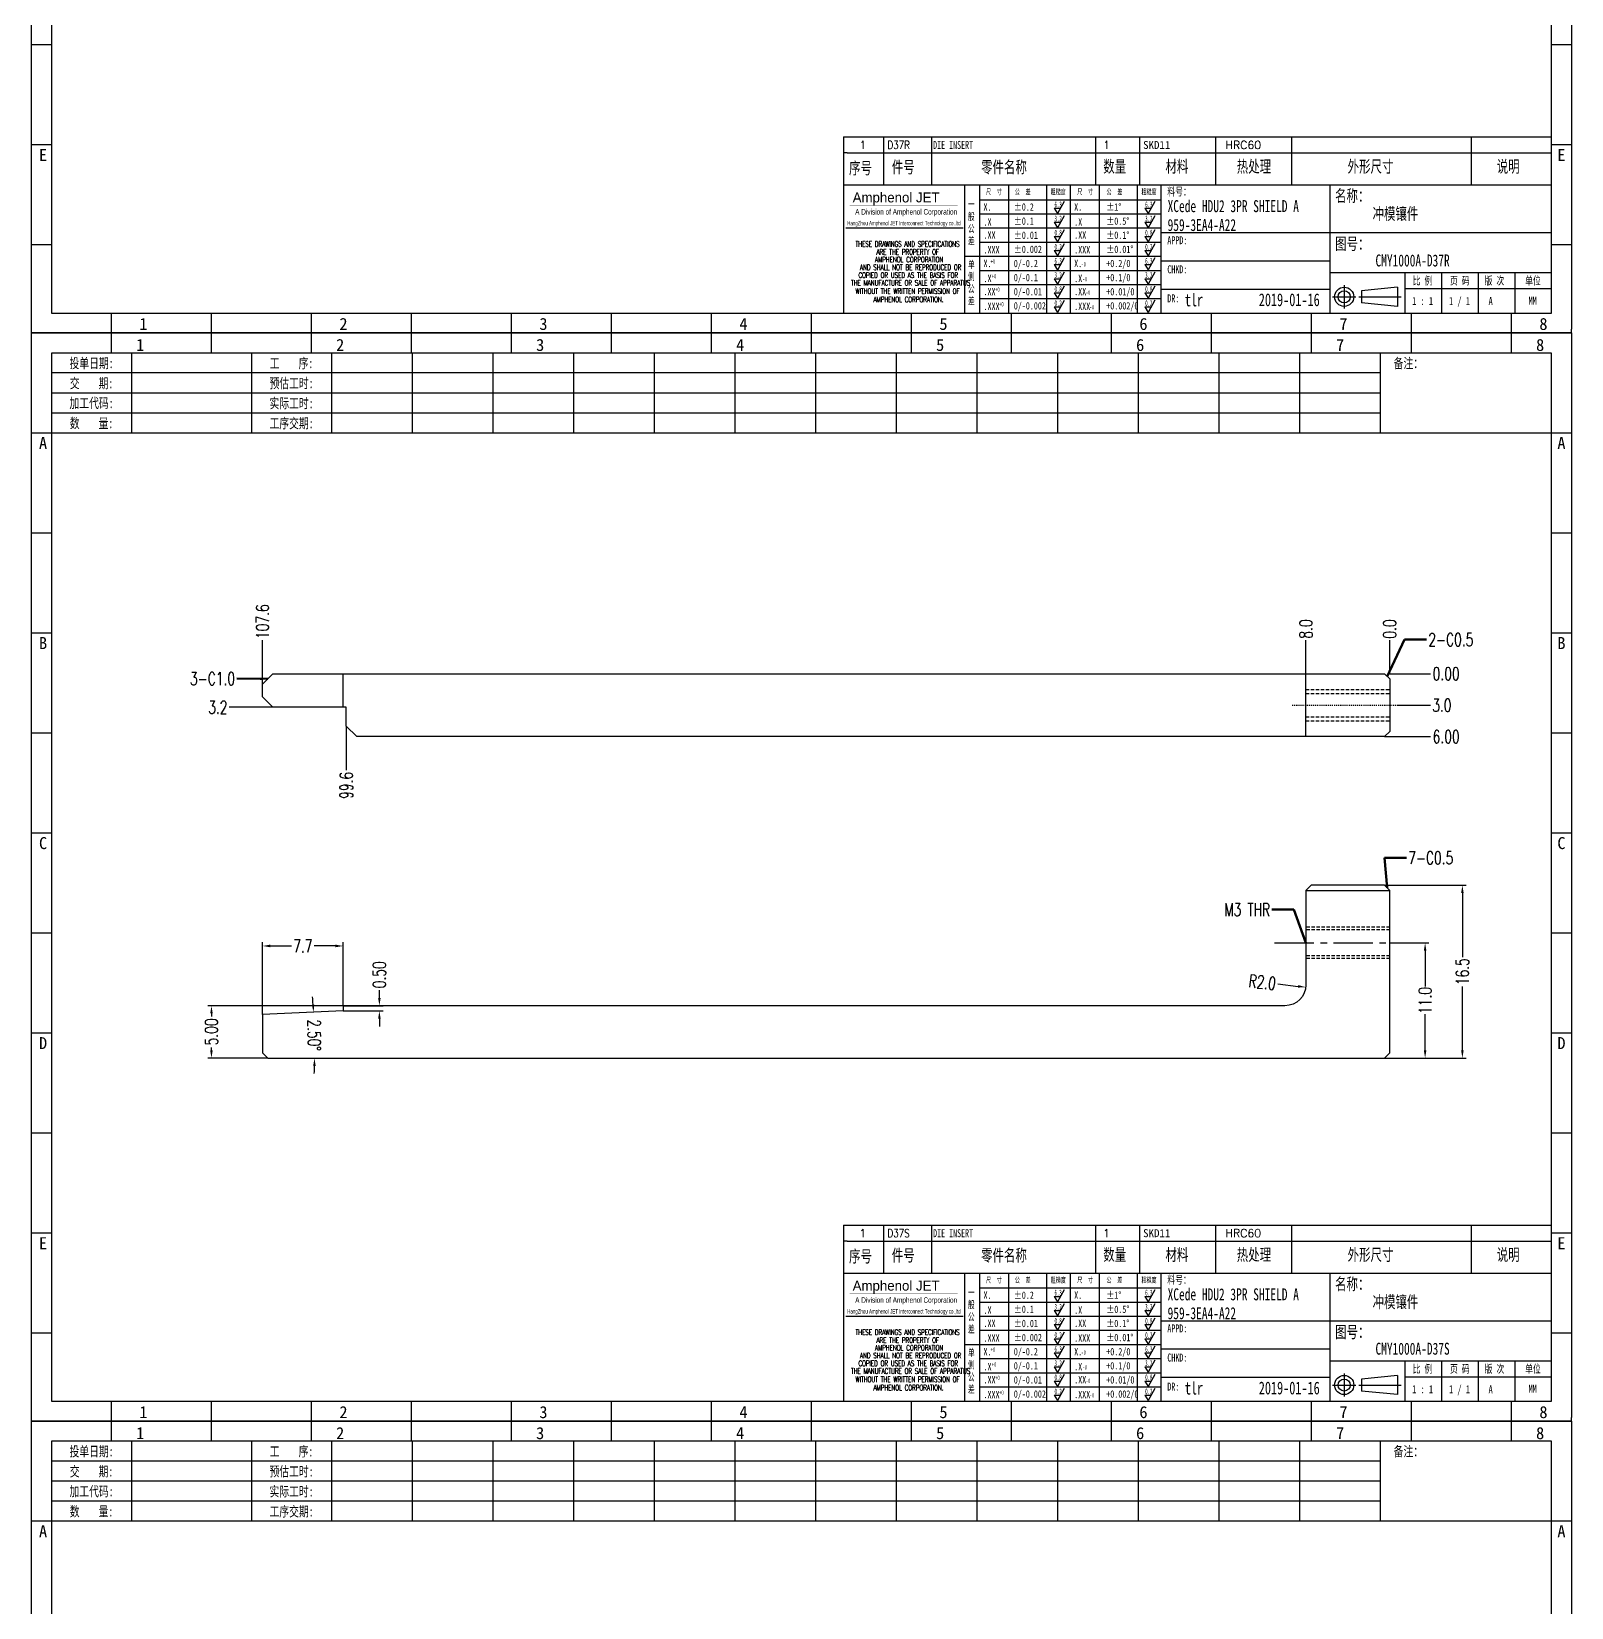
# Model space of a CAD drawing. Header units: millimetres. Extents: x -2852 to 5627, y -2271 to 1849.
# Drawn here: x -459.4 to -312.4, y -1123.9 to -973.5 of the extents above; entities that cross this region are included whole.
import ezdxf
from ezdxf.enums import TextEntityAlignment as Align

# ---------------------------------------------------------------- set-up
doc = ezdxf.new("R2010")
doc.units = ezdxf.units.MM
doc.header["$PDSIZE"] = 3
doc.linetypes.add('CENTER2', pattern=[1.125, 0.75, -0.125, 0.125, -0.125])
doc.linetypes.add('DASHED2', pattern=[9.525, 6.35, -3.175])
for name, color, linetype in [('1', 7, 'Continuous'), ('11', 4, 'DASHED2'), ('41', 1, 'Continuous'), ('51', 1, 'CENTER2')]:
    doc.layers.add(name, color=color, linetype=linetype)
doc.styles.add('CH', font='仿宋_GB2312_0.ttf')
doc.styles.add('jet02', font='simplex.shx', dxfattribs={"width": 0.7})
doc.styles.add('SIMPLEX', font='SIMPLEX')
doc.styles.get("Standard").update_dxf_attribs({"font": '仿宋_GB2312_0.ttf', "width": 0.7})
doc.styles.add('TEXTSTYLE_1', font='TRIUMB.TTF')
doc.styles.add('TEXTSTYLE_2', font='TRIUM.TTF')
doc.styles.add('tk', font='', dxfattribs={"width": 0.7})
doc.styles.add('tk 2', font='仿宋_GB2312_0.ttf', dxfattribs={"width": 0.65})
doc.styles.add('tk 4', font='simplex.shx', dxfattribs={"width": 0.65, "bigfont": 'bigfont.shx'})
doc.styles.get('tk').set_extended_font_data('NSimSun')
doc.dimstyles.new('jet02', dxfattribs={"dimtxt": 3.5, "dimasz": 2.1, "dimexe": 1, "dimexo": 0, "dimgap": 0.5, "dimtad": 0, "dimtoh": 1, "dimdec": 3, "dimzin": 9, "dimdsep": 46, "dimtxsty": 'jet02', "dimcen": 0, "dimclrt": 256, "dimazin": 2, "dimtfac": 1, "dimtdec": 3, "dimtofl": 0, "dimtmove": 0, "dimatfit": 1, "dimfxl": 0, "dimarcsym": 0})

# ---------------------------------------------------------------- blocks, each defined once
blk = doc.blocks.new('A3-N')
at = {"layer": '1', "color": 1}
for p, q in [((0, 0), (0, 296.73)), ((0, 296.73), (420, 296.73)), ((21.82, 291.27), (21.82, 296.73)), ((49.09, 291.27), (49.09, 296.73)), ((76.36, 291.27), (76.36, 296.73)), ((103.64, 291.27), (103.64, 296.73)), ((103.64, 291.27), (103.64, 296.73)), ((103.64, 291.27), (103.64, 296.73)), ((130.91, 291.27), (130.91, 296.73)), ((158.18, 291.27), (158.18, 296.73)), ((185.45, 291.27), (185.45, 296.73)), ((212.73, 291.27), (212.73, 296.73)), ((240, 291.27), (240, 296.73)), ((267.27, 291.27), (267.27, 296.73)), ((294.55, 291.27), (294.55, 296.73)), ((321.82, 291.27), (321.82, 296.73)), ((349.09, 291.27), (349.09, 296.73)), ((376.36, 291.27), (376.36, 296.73)), ((403.64, 291.27), (403.64, 296.73)), ((420, 296.73), (420, 1)), ((5.45, 269.45), (0, 269.45)), ((420, 269.45), (414.55, 269.45)), ((5.45, 242.18), (0, 242.18)), ((420, 242.18), (414.55, 242.18)), ((5.45, 214.91), (0, 214.91)), ((420, 214.91), (414.55, 214.91)), ((5.45, 187.64), (0, 187.64)), ((420, 187.64), (414.55, 187.64)), ((5.45, 160.36), (0, 160.36)), ((420, 160.36), (414.55, 160.36)), ((5.45, 133.09), (0, 133.09)), ((420, 133.09), (414.55, 133.09)), ((5.45, 105.82), (0, 105.82)), ((420, 105.82), (414.55, 105.82)), ((5.45, 78.55), (0, 78.55)), ((420, 78.55), (414.55, 78.55)), ((5.45, 51.27), (0, 51.27)), ((222.45, 49.09), (221.45, 49.09)), ((221.45, 49.09), (221.45, 40.36)), ((222.45, 49.09), (414.55, 49.09)), ((232.36, 49.09), (232.36, 40.36)), ((245.45, 49.09), (245.45, 40.36)), ((290.18, 49.09), (290.18, 40.36)), ((302.18, 49.09), (302.18, 40.36)), ((322.91, 49.09), (322.91, 40.36)), ((343.64, 49.09), (343.64, 40.36)), ((392.73, 40.36), (392.73, 49.09)), ((420, 51.27), (414.55, 51.27)), ((258.55, 40.36), (258.55, 5.44)), ((266.45, 40.36), (266.45, 5.44)), ((276.78, 40.36), (276.78, 5.45)), ((291.18, 40.36), (291.18, 5.45)), ((301.51, 40.37), (301.51, 5.46)), ((308.01, 40.36), (308.01, 5.45)), ((354.09, 40.36), (354.09, 5.45)), ((308.01, 32.39), (258.55, 32.39)), ((308.01, 28.54), (258.55, 28.54)), ((414.55, 27.27), (308.01, 27.27)), ((5.45, 24), (0, 24)), ((308.01, 24.69), (258.55, 24.69)), ((420, 24), (414.55, 24)), ((354.09, 19.63), (308.01, 19.63)), ((308.01, 16.99), (258.55, 16.99)), ((308.01, 13.14), (258.55, 13.14)), ((414.55, 16.36), (354.09, 16.36)), ((374.55, 16.36), (374.55, 5.45)), ((384.55, 16.36), (384.55, 5.45)), ((394.55, 16.36), (394.55, 5.45)), ((404.55, 16.36), (404.55, 5.45)), ((308.01, 9.29), (258.55, 9.29)), ((308.01, 11.99), (354.09, 11.99)), ((372.51, 12.49), (362.69, 11.5)), ((362.69, 11.5), (362.69, 8.23)), ((372.51, 12.49), (372.51, 7.25)), ((414.55, 12), (374.55, 12)), ((21.82, 0), (21.82, 5.45)), ((49.09, 0), (49.09, 5.45)), ((76.36, 0), (76.36, 5.45)), ((103.64, 0), (103.64, 5.45)), ((130.91, 0), (130.91, 5.45)), ((158.18, 0), (158.18, 5.45)), ((185.45, 0), (185.45, 5.45)), ((212.73, 0), (212.73, 5.45)), ((240, 0), (240, 5.45)), ((267.27, 0), (267.27, 5.45)), ((294.55, 0), (294.55, 5.45)), ((321.82, 0), (321.82, 5.45)), ((349.09, 0), (349.09, 5.45)), ((372.51, 7.25), (362.69, 8.23)), ((376.36, 0), (376.36, 5.45)), ((403.64, 0), (403.64, 5.45)), ((1, 0), (0, 0)), ((420, 0), (1, 0)), ((420, 0), (420, 1))]:
    blk.add_line(p, q, dxfattribs=at)
at = {"layer": '1'}
for p, q in [((414.55, 278.18), (414.55, 284.73)), ((221.45, 40.36), (221.45, 5.45)), ((221.45, 40.36), (414.55, 40.36)), ((221.45, 40.36), (414.55, 40.36)), ((254.41, 40.36), (254.41, 5.45)), ((283.28, 40.36), (283.28, 5.45)), ((308.01, 36.24), (258.55, 36.24)), ((222.08, 28.67), (254.12, 28.67)), ((308.01, 20.84), (254.41, 20.84))]:
    blk.add_line(p, q, dxfattribs=at)
at = {"layer": '1', "color": 1, "ltscale": 0.05}
for p, q in [((281.68, 35.84), (279.79, 32.56)), ((306.41, 35.84), (304.52, 32.56)), ((278.93, 34.04), (279.79, 32.56)), ((278.93, 34.04), (280.65, 34.04)), ((278.93, 30.19), (279.79, 28.71)), ((278.93, 30.19), (280.65, 30.19)), ((281.68, 31.99), (279.79, 28.71)), ((303.66, 34.05), (304.52, 32.56)), ((303.66, 34.05), (305.38, 34.05)), ((303.66, 30.2), (305.38, 30.2)), ((303.66, 30.2), (304.52, 28.71)), ((306.41, 31.99), (304.52, 28.71)), ((278.93, 26.34), (279.79, 24.86)), ((278.93, 26.34), (280.65, 26.34)), ((281.68, 28.14), (279.79, 24.86)), ((303.66, 26.35), (304.52, 24.86)), ((303.66, 26.35), (305.38, 26.35)), ((306.41, 28.14), (304.52, 24.86)), ((278.93, 22.49), (280.65, 22.49)), ((278.93, 22.49), (279.79, 21.01)), ((281.68, 24.29), (279.79, 21.01)), ((303.66, 22.5), (305.38, 22.5)), ((303.66, 22.5), (304.52, 21.01)), ((306.41, 24.29), (304.52, 21.01)), ((278.93, 18.66), (279.79, 17.17)), ((278.93, 18.66), (280.65, 18.66)), ((281.68, 20.45), (279.79, 17.17)), ((303.66, 18.66), (304.52, 17.18)), ((303.66, 18.66), (305.38, 18.66)), ((306.41, 20.46), (304.52, 17.18)), ((278.93, 14.81), (280.65, 14.81)), ((278.93, 14.81), (279.79, 13.32)), ((281.68, 16.6), (279.79, 13.32)), ((303.66, 14.81), (305.38, 14.81)), ((303.66, 14.81), (304.52, 13.33)), ((306.41, 16.61), (304.52, 13.33)), ((278.93, 10.96), (279.79, 9.47)), ((278.93, 10.96), (280.65, 10.96)), ((281.68, 12.75), (279.79, 9.47)), ((281.68, 8.9), (279.79, 5.62)), ((303.66, 10.96), (304.52, 9.48)), ((303.66, 10.96), (305.38, 10.96)), ((306.41, 12.76), (304.52, 9.48)), ((306.41, 8.91), (304.52, 5.63)), ((278.93, 7.11), (279.79, 5.62)), ((278.93, 7.11), (280.65, 7.11)), ((303.66, 7.11), (305.38, 7.11)), ((303.66, 7.11), (304.52, 5.63))]:
    blk.add_line(p, q, dxfattribs=at)
at = {"layer": '1', "color": 1, "ltscale": 0.1}
for p, q in [((358.01, 13.02), (358.01, 6.71)), ((354.86, 9.87), (361.17, 9.87)), ((362.03, 9.87), (373.54, 9.87))]:
    blk.add_line(p, q, dxfattribs=at)
at = {"layer": '1'}
blk.add_lwpolyline([(221.45, 5.45), (414.55, 5.45), (414.55, 291.27), (5.45, 291.27), (5.45, 5.45), (414.55, 5.45)], dxfattribs=at)
at = {"layer": '1', "color": 7, "linetype": 'Continuous', "const_width": 0.123}
blk.add_lwpolyline([(223.11, 34.74), (252.6, 34.76)], dxfattribs=at)
at = {"layer": '1', "color": 1}
for radius in [2.62, 1.64]:
    blk.add_circle((358.01, 9.87), radius, dxfattribs=at)
at = {"layer": '41'}
for p, q in [((27.27, 291.27), (27.27, 269.45)), ((60, 291.27), (60, 269.45)), ((81.82, 291.27), (81.82, 269.45)), ((103.82, 291.27), (103.82, 269.45)), ((125.82, 291.27), (125.82, 269.45)), ((147.82, 291.27), (147.82, 269.45)), ((169.82, 291.27), (169.82, 269.45)), ((191.82, 291.27), (191.82, 269.45)), ((213.82, 291.27), (213.82, 269.45)), ((235.82, 291.27), (235.82, 269.45)), ((257.82, 291.27), (257.82, 269.45)), ((279.82, 291.27), (279.82, 269.45)), ((301.82, 291.27), (301.82, 269.45)), ((323.82, 291.27), (323.82, 269.45)), ((345.82, 291.27), (345.82, 269.45)), ((367.82, 291.27), (367.82, 269.45)), ((367.82, 285.82), (5.45, 285.82)), ((367.82, 280.36), (5.45, 280.36)), ((367.82, 274.91), (5.45, 274.91)), ((414.55, 269.45), (5.45, 269.45))]:
    blk.add_line(p, q, dxfattribs=at)
at = {"layer": '1', "color": 1}
for s, p in [('1', (29.64, 295.11)), ('2', (84.18, 295.11)), ('3', (138.73, 295.11)), ('4', (193.27, 295.11)), ('5', (247.82, 295.11)), ('6', (302.36, 295.11)), ('7', (356.91, 295.11)), ('8', (411.45, 295.11)), ('1', (30.53, 4.11)), ('2', (85.08, 4.11)), ('3', (139.62, 4.11)), ('4', (194.17, 4.11)), ('5', (248.72, 4.11)), ('6', (303.26, 4.11)), ('7', (357.81, 4.11)), ('8', (412.35, 4.11))]:
    blk.add_text(s, height=3.27, dxfattribs=at).set_placement(p, align=Align.TOP_CENTER)
at = {"layer": '1', "style": 'tk', "width": 0.7}
for s, p in [('投单日期:', (16.36, 288.55)), ('工    序:', (70.91, 288.55)), ('备注：', (375.51, 288.55)), ('交    期:', (16.36, 283.09)), ('预估工时:', (70.91, 283.09)), ('加工代码:', (16.36, 277.64)), ('实际工时:', (70.91, 277.64)), ('数    量:', (16.36, 272.18)), ('工序交期:', (70.91, 272.18))]:
    blk.add_text(s, height=2.727, dxfattribs=at).set_placement(p, align=Align.MIDDLE)
at = {"layer": '1', "color": 1}
for s, p in [('A', (2.04, 268.36)), ('B', (2.04, 213.82)), ('C', (2.04, 159.27)), ('D', (2.04, 104.73)), ('E', (2.04, 50.18))]:
    blk.add_text(s, height=3.27, dxfattribs=at).set_placement(p, align=Align.TOP_LEFT)
for s, p in [('A', (418.37, 268.36)), ('B', (418.37, 213.82)), ('C', (418.37, 159.27)), ('D', (418.37, 104.73)), ('E', (418.37, 50.18))]:
    blk.add_text(s, height=3.27, dxfattribs=at).set_placement(p, align=Align.TOP_RIGHT)
at = {"layer": '1', "color": 1, "style": 'tk 2', "width": 0.7}
for s, height, p in [('件号', 3.273, (234.62, 43.61)), ('零件名称', 3.273, (258.97, 43.61)), ('数量', 3.273, (292.3, 43.78)), ('材料', 3.273, (309.27, 43.78)), ('热处理', 3.273, (328.71, 43.78)), ('外形尺寸', 3.273, (358.94, 43.78)), ('说明', 3.273, (399.61, 43.78)), ('序号', 3.273, (222.96, 43.34)), ('料号：', 2.182, (309.77, 37.46)), ('名称：', 3.273, (355.52, 35.79)), ('图号：', 3.273, (355.52, 22.7)), ('比 例', 2.182, (376.69, 13.18)), ('页 码', 2.182, (386.85, 13.18)), ('版 次', 2.182, (396.31, 13.18)), ('单位', 2.182, (407.35, 13.18))]:
    blk.add_text(s, height=height, dxfattribs=at).set_placement(p)
at = {"layer": '1', "color": 7, "linetype": 'Continuous', "style": 'TEXTSTYLE_1'}
blk.add_text('Amphenol JET', height=2.7, dxfattribs=at).set_placement((223.96, 35.61))
at = {"layer": '1', "color": 1, "style": 'tk 2', "width": 0.7}
for s, p in [('X.', (259.64, 34.37)), ('%%P0.2', (267.9, 34.37)), ('X.', (284.37, 34.37)), ('%%P1%%D', (293.12, 34.37)), ('.X', (259.64, 30.28)), ('%%P0.1', (267.9, 30.52)), ('.X', (284.37, 30.28)), ('%%P0.5%%D', (293.12, 30.52)), ('.XX', (259.64, 26.71)), ('%%P0.01', (267.9, 26.67)), ('.XX', (284.37, 26.71)), ('%%P0.1%%D', (293.12, 26.67)), ('.XXX', (259.64, 22.68)), ('%%P0.002', (267.9, 22.82)), ('.XXX', (284.37, 22.68)), ('%%P0.01%%D', (293.12, 22.82)), ('X.', (259.64, 18.97)), ('0/-0.2', (267.9, 18.97)), ('X.', (284.37, 18.97)), ('+0.2/0', (293.12, 18.97)), ('.X', (259.64, 14.88)), ('0/-0.1', (267.9, 15.12)), ('.X', (284.37, 14.88)), ('+0.1/0', (293.12, 15.12)), ('.XX', (259.64, 11.31)), ('0/-0.01', (267.9, 11.27)), ('.XX', (284.37, 11.31)), ('+0.01/0', (293.12, 11.27)), ('.XXX', (259.64, 7.28)), ('0/-0.002', (267.9, 7.42)), ('.XXX', (284.37, 7.28)), ('+0.002/0', (293.12, 7.42))]:
    blk.add_text(s, height=2, dxfattribs=at).set_placement(p, align=Align.MIDDLE_LEFT)
at = {"layer": '1', "color": 1, "ltscale": 0.05, "style": 'tk 2', "width": 0.5}
for s, p in [('6.3', (279.01, 34.26)), ('6.3', (303.74, 34.27)), ('3.2', (279.01, 30.41)), ('3.2', (303.74, 30.42)), ('0.8', (279.01, 26.56)), ('0.8', (303.74, 26.57)), ('0.2', (279.01, 22.71)), ('0.2', (303.74, 22.72)), ('6.3', (279.01, 18.87)), ('6.3', (303.74, 18.88)), ('3.2', (279.01, 15.02)), ('3.2', (303.74, 15.03)), ('0.8', (279.01, 11.17)), ('0.2', (279.01, 7.32)), ('0.8', (303.74, 11.18)), ('0.2', (303.74, 7.33))]:
    blk.add_text(s, height=1.6, dxfattribs=at).set_placement(p)
at = {"layer": '1', "color": 7, "linetype": 'Continuous'}
for s, height, style, width, p in [('HangZhou Amphenol JET Interconnect Technology co.,ltd ', 1.2, 'TEXTSTYLE_2', 0.6, (222.47, 29.36)), ('A Division of Amphenol Corporation', 1.5, 'TEXTSTYLE_2', 0.7, (224.64, 32.29)), ('THESE DRAWINGS AND SPECIFICATIONS', 1.5, 'tk 4', 0.6, (224.73, 23.52)), ('ARE THE PROPERTY OF', 1.5, 'tk 4', 0.6, (230.45, 21.35)), ('AND SHALL NOT BE REPRODUCED OR', 1.5, 'tk 4', 0.6, (225.95, 17.17)), ('AMPHENOL CORPORATION', 1.5, 'tk 4', 0.6, (230.04, 19.27)), ('THE MANUFACTURE OR SALE OF APPARATUS', 1.5, 'tk 4', 0.6, (223.5, 12.92)), ('COPIED OR USED AS THE BASIS FOR', 1.5, 'tk 4', 0.6, (225.54, 15.02)), ('WITHOUT THE WRITTEN PERMISSION OF', 1.5, 'tk 4', 0.6, (224.73, 10.67)), ('AMPHENOL CORPORATION.', 1.5, 'tk 4', 0.6, (229.63, 8.4))]:
    blk.add_text(s, height=height, dxfattribs=dict(at, style=style, width=width)).set_placement(p)
at = {"layer": '1', "style": 'tk 2', "width": 0.7}
for s, p in [('APPD:', (309.77, 24.21)), ('CHKD:', (309.77, 16.27)), ('DR:', (309.77, 8.35))]:
    blk.add_text(s, height=2.182, dxfattribs=at).set_placement(p)
at = {"layer": '1', "color": 7, "style": 'tk 2', "width": 0.7}
blk.add_text('MM', height=2.182, dxfattribs=at).set_placement((408.31, 7.75))
at = {"layer": '1', "color": 1, "ltscale": 0.05, "char_height": 1.5, "width": 6.3627, "attachment_point": 1, "style": 'tk 2'}
for s, insert in [('尺  寸', (260.31, 39.25)), ('公  差', (268.17, 39.25)), ('粗糙度', (277.98, 39.25)), ('尺  寸', (285.2, 39.25)), ('公  差', (293.18, 39.25)), ('粗糙度', (302.71, 39.26))]:
    blk.add_mtext(s, dxfattribs=dict(at, insert=insert))
at = {"layer": '1', "ltscale": 0.05, "char_height": 2, "width": 2.5195, "attachment_point": 1, "style": 'tk 2'}
for s, insert in [('一般公差', (255.39, 36.11)), ('单侧公差', (255.39, 19.71))]:
    blk.add_mtext(s, dxfattribs=dict(at, insert=insert))
at = {"layer": '1', "color": 1, "ltscale": 0.05, "char_height": 1.2, "width": 5.1396, "attachment_point": 1, "line_spacing_factor": 0.8, "style": 'tk 2'}
for s, insert in [('+0', (261.58, 20.13)), ('-0', (286.31, 19.33)), ('+0', (261.88, 16.09)), ('-0', (286.61, 15.29)), ('+0', (262.79, 12.45)), ('-0', (287.51, 11.65)), ('+0', (263.87, 8.44)), ('-0', (288.59, 7.64))]:
    blk.add_mtext(s, dxfattribs=dict(at, insert=insert))
at = {"layer": '1', "style": 'tk 2', "width": 0.7}
for tag, p in [('PATR-NO1', (309.84, 32.96)), ('PATR-NO2', (309.84, 27.81)), ('TITLE', (365.74, 30.9)), ('DWG-NO:', (366.54, 18.14))]:
    blk.add_attdef(tag, p, '', height=3.27, dxfattribs=at)
at = {"layer": '1', "color": 1, "style": 'tk 2', "width": 0.7}
for tag, p in [('DRAW', (314.55, 7.27)), ('DATE', (334.72, 7.32))]:
    blk.add_attdef(tag, p, '', height=3.49, dxfattribs=at)
at = {"layer": '1', "style": 'tk 2', "width": 0.7}
for tag, p in [('SCALE', (376.55, 8.73)), ('SHEET', (386.6, 8.72)), ('REV', (397.38, 8.73))]:
    blk.add_attdef(tag, text='', height=2.18, dxfattribs=at).set_placement(p, align=Align.MIDDLE_LEFT)
blk = doc.blocks.new('FB3')
at = {"layer": '1', "color": 1}
for p, q in [((0, 4.36), (193.09, 4.36)), ((0, 4.36), (0, 0)), ((10.91, 4.36), (10.91, 0)), ((24, 4.36), (24, 0)), ((68.73, 4.36), (68.73, 0)), ((80.73, 4.36), (80.73, 0)), ((101.45, 4.36), (101.45, 0)), ((122.18, 4.36), (122.18, 0)), ((171.27, 0), (171.27, 4.36))]:
    blk.add_line(p, q, dxfattribs=at)
at = {"layer": '1'}
for tag, style, p in [('ITEM', 'SIMPLEX', (4.36, 2.18)), ('PARTNO', 'SIMPLEX', (12, 2.18)), ('QTY', 'SIMPLEX', (74.18, 2.18)), ('MATL', 'CH', (81.72, 2.18)), ('FINISH', 'SIMPLEX', (104.17, 2.18)), ('SPEC', 'SIMPLEX', (130.91, 2.18)), ('REMARK', 'SIMPLEX', (174.06, 2.18))]:
    blk.add_attdef(tag, text='', height=2.18, dxfattribs=dict(at, style=style)).set_placement(p, align=Align.MIDDLE_LEFT)
at = {"layer": '1', "style": 'tk', "width": 0.7}
blk.add_attdef('DIE', text='', height=2.18, dxfattribs=at).set_placement((24.43, 2.18), align=Align.MIDDLE_LEFT)
blk = doc.blocks.new('*D3361')
at = {"layer": '41', "ltscale": 0.05}
blk.add_line((585.44, -3487.21), (589.35, -3487.21), dxfattribs=at)
at = {"layer": 'Defpoints', "color": 0, "ltscale": 0.05}
for p in [(585.44, -3487.21), (585.44, -3487.21), (589.35, -3487.21)]:
    blk.add_point(p, dxfattribs=at)
at = {"layer": '41', "ltscale": 0.05, "insert": (590.83, -3487.21), "char_height": 1.225, "attachment_point": 5, "style": 'jet02'}
blk.add_mtext('0.00', dxfattribs=at)
blk = doc.blocks.new('*D3362')
at = {"layer": '41', "ltscale": 0.05}
blk.add_line((584.94, -3493.21), (589.35, -3493.21), dxfattribs=at)
at = {"layer": 'Defpoints', "color": 0, "ltscale": 0.05}
for p in [(585.44, -3487.21), (584.94, -3493.21), (589.35, -3493.21)]:
    blk.add_point(p, dxfattribs=at)
at = {"layer": '41', "ltscale": 0.05, "insert": (590.83, -3493.21), "char_height": 1.225, "attachment_point": 5, "style": 'jet02'}
blk.add_mtext('6.00', dxfattribs=at)
blk = doc.blocks.new('*D3363')
at = {"layer": '41', "ltscale": 0.05}
blk.add_line((586.16, -3490.21), (589.35, -3490.21), dxfattribs=at)
at = {"layer": 'Defpoints', "color": 0, "ltscale": 0.05}
for p in [(585.44, -3487.21), (586.16, -3490.21), (589.35, -3490.21)]:
    blk.add_point(p, dxfattribs=at)
at = {"layer": '41', "ltscale": 0.05, "insert": (590.42, -3490.21), "char_height": 1.225, "attachment_point": 5, "style": 'jet02'}
blk.add_mtext('3.0', dxfattribs=at)
blk = doc.blocks.new('*D3364')
at = {"layer": '41', "ltscale": 0.05}
blk.add_line((478.84, -3490.41), (474.65, -3490.41), dxfattribs=at)
at = {"layer": 'Defpoints', "color": 0, "ltscale": 0.05}
for p in [(585.44, -3487.21), (474.65, -3490.41), (478.84, -3490.41)]:
    blk.add_point(p, dxfattribs=at)
at = {"layer": '41', "ltscale": 0.05, "insert": (473.58, -3490.41), "char_height": 1.225, "attachment_point": 5, "style": 'jet02'}
blk.add_mtext('3.2', dxfattribs=at)
blk = doc.blocks.new('*D3365')
at = {"layer": '41', "ltscale": 0.05}
blk.add_line((585.44, -3487.21), (585.44, -3484.01), dxfattribs=at)
at = {"layer": 'Defpoints', "color": 0, "ltscale": 0.05}
for p in [(585.44, -3484.01), (585.44, -3487.21), (585.44, -3487.21)]:
    blk.add_point(p, dxfattribs=at)
at = {"layer": '41', "ltscale": 0.05, "insert": (585.44, -3482.94), "char_height": 1.225, "attachment_point": 5, "rotation": 90, "style": 'jet02'}
blk.add_mtext('0.0', dxfattribs=at)
blk = doc.blocks.new('*D3366')
at = {"layer": '41', "ltscale": 0.05}
blk.add_line((477.84, -3488.21), (477.84, -3484.01), dxfattribs=at)
at = {"layer": 'Defpoints', "color": 0, "ltscale": 0.05}
for p in [(477.84, -3484.01), (585.44, -3487.21), (477.84, -3488.21)]:
    blk.add_point(p, dxfattribs=at)
at = {"layer": '41', "ltscale": 0.05, "insert": (477.84, -3482.23), "char_height": 1.225, "attachment_point": 5, "rotation": 90, "style": 'jet02'}
blk.add_mtext('107.6', dxfattribs=at)
blk = doc.blocks.new('*D3367')
at = {"layer": '41', "ltscale": 0.05}
blk.add_line((577.44, -3487.21), (577.44, -3484.01), dxfattribs=at)
at = {"layer": 'Defpoints', "color": 0, "ltscale": 0.05}
for p in [(577.44, -3484.01), (577.44, -3487.21), (585.44, -3487.21)]:
    blk.add_point(p, dxfattribs=at)
at = {"layer": '41', "ltscale": 0.05, "insert": (577.44, -3482.94), "char_height": 1.225, "attachment_point": 5, "rotation": 90, "style": 'jet02'}
blk.add_mtext('8.0', dxfattribs=at)
blk = doc.blocks.new('*D3368')
at = {"layer": '41', "ltscale": 0.05}
blk.add_line((485.84, -3492.21), (485.84, -3496.4), dxfattribs=at)
at = {"layer": 'Defpoints', "color": 0, "ltscale": 0.05}
for p in [(585.44, -3487.21), (485.84, -3492.21), (485.84, -3496.4)]:
    blk.add_point(p, dxfattribs=at)
at = {"layer": '41', "ltscale": 0.05, "insert": (485.84, -3497.86), "char_height": 1.225, "attachment_point": 5, "rotation": 90, "style": 'jet02'}
blk.add_mtext('99.6', dxfattribs=at)
blk = doc.blocks.new('*D3369')
at = {"layer": '41', "ltscale": 0.05}
for p, q in [((584.94, -3507.39), (592.73, -3507.39)), ((592.38, -3508.13), (592.38, -3514.24)), ((592.38, -3523.16), (592.38, -3517.04)), ((584.94, -3523.89), (592.73, -3523.89))]:
    blk.add_line(p, q, dxfattribs=at)
for points in [[(592.26, -3508.13), (592.5, -3508.13), (592.38, -3507.39)], [(592.26, -3523.16), (592.5, -3523.16), (592.38, -3523.89)]]:
    blk.add_solid(points, dxfattribs=at)
at = {"layer": 'Defpoints', "color": 0, "ltscale": 0.05}
for p in [(584.94, -3507.39), (584.94, -3523.89), (592.38, -3523.89)]:
    blk.add_point(p, dxfattribs=at)
at = {"layer": '41', "ltscale": 0.05, "insert": (592.38, -3515.64), "char_height": 1.225, "attachment_point": 5, "rotation": 90, "style": 'jet02'}
blk.add_mtext('16.5', dxfattribs=at)
blk = doc.blocks.new('*D3370')
at = {"layer": '41', "ltscale": 0.05}
for p, q in [((585.44, -3512.89), (589.17, -3512.89)), ((588.82, -3513.63), (588.82, -3517.07)), ((588.82, -3523.16), (588.82, -3519.71)), ((584.94, -3523.89), (589.17, -3523.89))]:
    blk.add_line(p, q, dxfattribs=at)
for points in [[(588.7, -3513.63), (588.94, -3513.63), (588.82, -3512.89)], [(588.7, -3523.16), (588.94, -3523.16), (588.82, -3523.89)]]:
    blk.add_solid(points, dxfattribs=at)
at = {"layer": 'Defpoints', "color": 0, "ltscale": 0.05}
for p in [(585.44, -3512.89), (584.94, -3523.89), (588.82, -3523.89)]:
    blk.add_point(p, dxfattribs=at)
at = {"layer": '41', "ltscale": 0.05, "insert": (588.82, -3518.39), "char_height": 1.225, "attachment_point": 5, "rotation": 90, "style": 'jet02'}
blk.add_mtext('11.0', dxfattribs=at)
blk = doc.blocks.new('*D3371')
at = {"layer": '41', "ltscale": 0.05}
blk.add_line((574.77, -3516.81), (576.7, -3517.04), dxfattribs=at)
blk.add_solid([(576.71, -3516.92), (576.68, -3517.16), (577.43, -3517.12)], dxfattribs=at)
at = {"layer": 'Defpoints', "color": 0, "ltscale": 0.05}
for p in [(575.44, -3516.89), (577.43, -3517.12)]:
    blk.add_point(p, dxfattribs=at)
at = {"layer": '41', "ltscale": 0.05, "insert": (573.28, -3516.64), "char_height": 1.225, "attachment_point": 5, "rotation": 353.3038, "style": 'jet02'}
blk.add_mtext('R2.0', dxfattribs=at)
blk = doc.blocks.new('*D3372')
at = {"layer": '41', "ltscale": 0.05}
for p, q in [((477.84, -3519.73), (477.84, -3512.84)), ((478.58, -3513.19), (480.62, -3513.19)), ((484.81, -3513.19), (482.77, -3513.19)), ((485.54, -3518.89), (485.54, -3512.84))]:
    blk.add_line(p, q, dxfattribs=at)
for points in [[(478.58, -3513.06), (478.58, -3513.31), (477.84, -3513.19)], [(484.81, -3513.06), (484.81, -3513.31), (485.54, -3513.19)]]:
    blk.add_solid(points, dxfattribs=at)
at = {"layer": 'Defpoints', "color": 0, "ltscale": 0.05}
for p in [(477.84, -3513.19), (485.54, -3518.89), (477.84, -3519.73)]:
    blk.add_point(p, dxfattribs=at)
at = {"layer": '41', "ltscale": 0.05, "insert": (481.69, -3513.19), "char_height": 1.225, "attachment_point": 5, "style": 'jet02'}
blk.add_mtext('7.7', dxfattribs=at)
blk = doc.blocks.new('*D3373')
at = {"layer": '41', "ltscale": 0.05}
for p, q in [((489, -3518.16), (489, -3517.42)), ((485.54, -3518.89), (489.35, -3518.89)), ((485.54, -3519.39), (489.35, -3519.39)), ((489, -3520.13), (489, -3520.86))]:
    blk.add_line(p, q, dxfattribs=at)
for points in [[(488.88, -3518.16), (489.12, -3518.16), (489, -3518.89)], [(488.88, -3520.13), (489.12, -3520.13), (489, -3519.39)]]:
    blk.add_solid(points, dxfattribs=at)
at = {"layer": 'Defpoints', "color": 0, "ltscale": 0.05}
for p in [(485.54, -3518.89), (485.54, -3519.39), (489, -3518.89)]:
    blk.add_point(p, dxfattribs=at)
at = {"layer": '41', "ltscale": 0.05, "insert": (489, -3515.94), "char_height": 1.225, "attachment_point": 5, "rotation": 90, "style": 'jet02'}
blk.add_mtext('0.50', dxfattribs=at)
blk = doc.blocks.new('*D3374')
at = {"layer": '41', "ltscale": 0.05}
for p, q in [((485.54, -3518.89), (472.62, -3518.89)), ((472.97, -3519.63), (472.97, -3519.91)), ((478.34, -3523.89), (472.62, -3523.89)), ((472.97, -3523.16), (472.97, -3522.87))]:
    blk.add_line(p, q, dxfattribs=at)
for points in [[(472.85, -3519.63), (473.09, -3519.63), (472.97, -3518.89)], [(472.85, -3523.16), (473.09, -3523.16), (472.97, -3523.89)]]:
    blk.add_solid(points, dxfattribs=at)
at = {"layer": 'Defpoints', "color": 0, "ltscale": 0.05}
for p in [(485.54, -3518.89), (472.97, -3523.89), (478.34, -3523.89)]:
    blk.add_point(p, dxfattribs=at)
at = {"layer": '41', "ltscale": 0.05, "insert": (472.97, -3521.39), "char_height": 1.225, "attachment_point": 5, "rotation": 90, "style": 'jet02'}
blk.add_mtext('5.00', dxfattribs=at)
blk = doc.blocks.new('*D3375')
at = {"layer": '41', "ltscale": 0.05}
for start, end in [(2.9198, 3.3395), (359.1605, 359.5802)]:
    blk.add_arc((382.48, -3523.89), 100.32, start, end, dxfattribs=at)
for points in [[(482.79, -3518.78), (482.55, -3518.79), (482.71, -3519.52)], [(482.68, -3524.63), (482.92, -3524.63), (482.8, -3523.89)]]:
    blk.add_solid(points, dxfattribs=at)
at = {"layer": 'Defpoints', "color": 0, "ltscale": 0.05}
for p in [(485.54, -3519.39), (477.84, -3519.73), (478.34, -3523.89), (482.79, -3522.43), (584.94, -3523.89)]:
    blk.add_point(p, dxfattribs=at)
at = {"layer": '41', "ltscale": 0.05, "insert": (482.78, -3521.7), "char_height": 1.225, "attachment_point": 5, "rotation": 271.25, "style": 'jet02'}
blk.add_mtext('2.50°', dxfattribs=at)

msp = doc.modelspace()

# ---------------------------------------------------------------- linework, layer by layer
at = {"layer": '1', "ltscale": 0.05}
for p, q in [((-429.665, -1037.9757), (-429.665, -1034.7757)), ((-337.765, -1040.7757), (-337.765, -1034.7757)), ((-337.765, -1055.4618), (-329.765, -1055.4618))]:
    msp.add_line(p, q, dxfattribs=at)
msp.add_lwpolyline([(-437.365, -1035.7757), (-436.365, -1034.7757), (-330.265, -1034.7757), (-329.765, -1035.2757), (-329.765, -1040.2757), (-330.265, -1040.7757), (-428.365, -1040.7757), (-429.365, -1039.7757), (-429.365, -1037.9757), (-436.365, -1037.9757), (-437.365, -1036.9757)], close=True, dxfattribs=at)
msp.add_lwpolyline([(-329.765, -1055.4618), (-330.265, -1054.9618), (-337.265, -1054.9618), (-337.765, -1055.4618), (-337.765, -1064.4618, -0.41421356), (-339.765, -1066.4618), (-429.665, -1066.4618), (-429.665, -1066.9618), (-437.365, -1067.298), (-437.365, -1070.9618), (-436.865, -1071.4618), (-330.265, -1071.4618), (-329.765, -1070.9618)], format="xyb", close=True, dxfattribs=at)
at = {"layer": '11', "color": 3, "ltscale": 0.05}
for p, q in [((-337.765, -1036.2757), (-329.765, -1036.2757)), ((-337.765, -1039.2757), (-329.765, -1039.2757))]:
    msp.add_line(p, q, dxfattribs=at)
at = {"layer": '11', "ltscale": 0.05}
for p, q in [((-337.765, -1036.6757), (-329.765, -1036.6757)), ((-337.765, -1038.8757), (-329.765, -1038.8757))]:
    msp.add_line(p, q, dxfattribs=at)
for points in [[(-329.765, -1058.9618), (-337.765, -1058.9618)], [(-329.765, -1059.2118), (-337.765, -1059.2118)], [(-329.765, -1061.7118), (-337.765, -1061.7118)], [(-329.765, -1061.9618), (-337.765, -1061.9618)]]:
    msp.add_lwpolyline(points, dxfattribs=at)
at = {"layer": '51', "ltscale": 0.05}
msp.add_line((-339.0831, -1037.7757), (-329.0475, -1037.7757), dxfattribs=at)
at = {"layer": '51', "ltscale": 5}
msp.add_lwpolyline([(-340.7496, -1060.4618), (-329.3183, -1060.4618)], dxfattribs=at)

# ---------------------------------------------------------------- block references
at = {"layer": '1', "ltscale": 0.05, "xscale": 0.3500000000000227, "yscale": 0.3500000000000227, "zscale": 0.3500000000000227}
for p, values in [((-459.4145, -1002.2581), {'DWG-NO:': 'CMY1000A-D37R', 'TITLE': '冲模镶件', 'REV': 'A', 'SHEET': '1 / 1', 'DRAW': 'tlr', 'DATE': '2019-01-16', 'PATR-NO1': 'XCede HDU2 3PR SHIELD A', 'PATR-NO2': '959-3EA4-A22', 'SCALE': '1 : 1'}), ((-459.4145, -1106.1126), {'DWG-NO:': 'CMY1000A-D37S', 'TITLE': '冲模镶件', 'REV': 'A', 'SHEET': '1 / 1', 'DRAW': 'tlr', 'DATE': '2019-01-16', 'PATR-NO1': 'XCede HDU2 3PR SHIELD A', 'PATR-NO2': '959-3EA4-A22', 'SCALE': '1 : 1'}), ((-459.4145, -1209.9672), {'DWG-NO:': 'CMY1000A-D37T', 'TITLE': '冲模镶件', 'REV': 'A', 'SHEET': '1 / 1', 'DRAW': 'tlr', 'DATE': '2019-01-16', 'PATR-NO1': 'XCede HDU2 3PR SHIELD A', 'PATR-NO2': '959-3EA4-A22', 'SCALE': '1 : 1'})]:
    msp.add_blockref('A3-N', p, dxfattribs=at).add_auto_attribs(values)
at = {"layer": '1', "ltscale": 0.05}
ref = msp.add_blockref('FB3', (-381.9054, -985.0763), dxfattribs=dict(at, xscale=0.3500000000000227, yscale=0.3500000000000227, zscale=0.3500000000000227))
ref.add_attrib('PARTNO', 'D37R', dxfattribs={"height": 0.76364, "style": 'SIMPLEX', "width": 0.8}).set_placement((-377.7054, -984.3126), align=Align.MIDDLE_LEFT)
ref.add_attrib('ITEM', '1', dxfattribs={"height": 0.7636, "style": 'SIMPLEX'}).set_placement((-380.3782, -984.3126), align=Align.MIDDLE_LEFT)
ref.add_attrib('DIE', 'DIE INSERT', dxfattribs={"height": 0.76364, "style": 'tk', "width": 0.7}).set_placement((-373.3549, -984.3126), align=Align.MIDDLE_LEFT)
ref.add_attrib('QTY', '1', dxfattribs={"height": 0.7636, "style": 'SIMPLEX'}).set_placement((-357.1256, -984.3126), align=Align.MIDDLE_LEFT)
ref.add_attrib('MATL', 'SKD11', dxfattribs={"height": 0.76364, "style": 'CH'}).set_placement((-353.3048, -984.3126), align=Align.MIDDLE_LEFT)
ref.add_attrib('FINISH', 'HRC60', dxfattribs={"height": 0.76364, "style": 'SIMPLEX'}).set_placement((-345.445, -984.3126), align=Align.MIDDLE_LEFT)
ref = msp.add_blockref('FB3', (-381.9054, -1088.9308), dxfattribs=dict(at, xscale=0.3500000000000227, yscale=0.3500000000000227, zscale=0.3500000000000227))
ref.add_attrib('PARTNO', 'D37S', dxfattribs={"height": 0.76364, "style": 'SIMPLEX', "width": 0.8}).set_placement((-377.7054, -1088.1672), align=Align.MIDDLE_LEFT)
ref.add_attrib('ITEM', '1', dxfattribs={"height": 0.7636, "style": 'SIMPLEX'}).set_placement((-380.3782, -1088.1672), align=Align.MIDDLE_LEFT)
ref.add_attrib('DIE', 'DIE INSERT', dxfattribs={"height": 0.76364, "style": 'tk', "width": 0.7}).set_placement((-373.3549, -1088.1672), align=Align.MIDDLE_LEFT)
ref.add_attrib('QTY', '1', dxfattribs={"height": 0.7636, "style": 'SIMPLEX'}).set_placement((-357.1256, -1088.1672), align=Align.MIDDLE_LEFT)
ref.add_attrib('MATL', 'SKD11', dxfattribs={"height": 0.76364, "style": 'CH'}).set_placement((-353.3048, -1088.1672), align=Align.MIDDLE_LEFT)
ref.add_attrib('FINISH', 'HRC60', dxfattribs={"height": 0.76364, "style": 'SIMPLEX'}).set_placement((-345.445, -1088.1672), align=Align.MIDDLE_LEFT)

# ---------------------------------------------------------------- texts
at = {"layer": '41', "ltscale": 0.05, "char_height": 1.225, "style": 'jet02'}
for s, insert, attachment_point in [('2-C0.5', (-326.0799, -1031.5212), 4), ('3-C1.0', (-439.9798, -1035.2425), 6), ('7-C0.5', (-328.0004, -1052.3483), 4), ('M3 THR', (-341.1791, -1057.2887), 6)]:
    msp.add_mtext(s, dxfattribs=dict(at, insert=insert, attachment_point=attachment_point))

# ---------------------------------------------------------------- dimensions: what is measured, and where the dimension line sits
at = {"layer": '41', "ltscale": 0.05}
for feature_location, offset, dtype, origin, override, picture, middle, set_off in [((-437.365, -1035.7757), (0, 4.191), 1, (-329.765, -1034.7757), {"dimscale": 0.35, "dimtoh": 0, "dimdec": 1, "dimzin": 1, "dimclrd": 256, "dimclre": 256, "dimadec": 1, "dimazin": 0, "dimatfit": 3, "dimlwd": 65535, "dimlwe": 65535}, '*D3366', (-437.365, -1029.7968), (-915.2077, 2452.4298)), ((-337.765, -1034.7757), (0, 3.191), 1, (-329.765, -1034.7757), {"dimscale": 0.35, "dimtoh": 0, "dimdec": 1, "dimzin": 1, "dimclrd": 256, "dimclre": 256, "dimadec": 1, "dimazin": 0, "dimatfit": 3, "dimlwd": 65535, "dimlwe": 65535}, '*D3367', (-337.765, -1030.5114), (-915.2077, 2452.4298)), ((-329.764966688, -1034.7757457944), (0, 3.1910230685), 1, (-329.764966688, -1034.7757457944), {"dimscale": 0.35, "dimtoh": 0, "dimdec": 1, "dimzin": 1, "dimclrd": 256, "dimclre": 256, "dimadec": 1, "dimazin": 0, "dimatfit": 3, "dimlwd": 65535, "dimlwe": 65535}, '*D3365', (-329.764966688, -1030.5113893926), (-915.2077048823, 2452.4298167741)), ((-329.764966688, -1034.7757457944), (3.9084735212, 0), 0, (-329.764966688, -1034.7757457944), {"dimscale": 0.35, "dimtoh": 0, "dimdec": 2, "dimzin": 1, "dimclrd": 256, "dimclre": 256, "dimazin": 0, "dimatfit": 3, "dimlwd": 65535, "dimlwe": 65535}, '*D3361', (-324.3748265001, -1034.7757457944), (-915.2077048823, 2452.4298167741)), ((-436.365, -1037.9757), (-4.191, 0), 0, (-329.765, -1034.7757), {"dimscale": 0.35, "dimtoh": 0, "dimdec": 1, "dimzin": 1, "dimclrd": 256, "dimclre": 256, "dimadec": 1, "dimazin": 0, "dimatfit": 3, "dimlwd": 65535, "dimlwe": 65535}, '*D3364', (-441.6293, -1037.9757), (-915.2077, 2452.4298)), ((-429.365, -1039.7757), (0, -4.191), 1, (-329.765, -1034.7757), {"dimscale": 0.35, "dimtoh": 0, "dimdec": 1, "dimzin": 1, "dimclrd": 256, "dimclre": 256, "dimadec": 1, "dimazin": 0, "dimatfit": 3, "dimlwd": 65535, "dimlwe": 65535}, '*D3368', (-429.365, -1045.428), (-915.2077, 2452.4298)), ((-330.265, -1040.7757), (4.4085, 0), 0, (-329.765, -1034.7757), {"dimscale": 0.35, "dimtoh": 0, "dimdec": 2, "dimzin": 1, "dimclrd": 256, "dimclre": 256, "dimazin": 0, "dimatfit": 3, "dimlwd": 65535, "dimlwe": 65535}, '*D3362', (-324.3748, -1040.7757), (-915.2077, 2452.4298)), ((-329.0475, -1037.7757), (3.191, 0), 0, (-329.765, -1034.7757), {"dimscale": 0.35, "dimtoh": 0, "dimdec": 1, "dimzin": 1, "dimclrd": 256, "dimclre": 256, "dimadec": 1, "dimazin": 0, "dimatfit": 3, "dimlwd": 65535, "dimlwe": 65535}, '*D3363', (-324.7832, -1037.7757), (-915.2077, 2452.4298))]:
    dim = msp.add_ordinate_dim(feature_location=feature_location, offset=offset, dtype=dtype, origin=origin, dimstyle='jet02', override=override, dxfattribs=at)
    dim.commit()
    dim.dimension.update_dxf_attribs({"geometry": picture, "text_midpoint": middle, "insert": set_off})
for base, p1, p2, override, picture, middle in [((-322.83, -1071.4618), (-330.265, -1054.9618), (-330.265, -1071.4618), {"dimscale": 0.35, "dimtoh": 0, "dimdec": 1, "dimzin": 1, "dimclrd": 256, "dimclre": 256, "dimadec": 1, "dimazin": 0, "dimatfit": 3, "dimlwd": 65535, "dimlwe": 65535}, '*D3369', (-322.83, -1063.2118)), ((-326.3888, -1071.4618), (-329.765, -1060.4618), (-330.265, -1071.4618), {"dimscale": 0.35, "dimtoh": 0, "dimdec": 1, "dimzin": 1, "dimclrd": 256, "dimclre": 256, "dimadec": 1, "dimazin": 0, "dimatfit": 3, "dimlwd": 65535, "dimlwe": 65535}, '*D3370', (-326.3888, -1065.9618)), ((-426.2099, -1066.4618), (-429.665, -1066.9618), (-429.665, -1066.4618), {"dimscale": 0.35, "dimtoh": 0, "dimdec": 2, "dimzin": 1, "dimclrd": 256, "dimclre": 256, "dimazin": 0, "dimatfit": 3, "dimlwd": 65535, "dimlwe": 65535}, '*D3373', (-426.2099, -1063.5102)), ((-442.2358, -1071.4618), (-429.665, -1066.4618), (-436.865, -1071.4618), {"dimscale": 0.35, "dimtoh": 0, "dimdec": 2, "dimzin": 1, "dimclrd": 256, "dimclre": 256, "dimazin": 0, "dimatfit": 3, "dimlwd": 65535, "dimlwe": 65535}, '*D3374', (-442.2358, -1068.9618))]:
    dim = msp.add_linear_dim(base=base, p1=p1, p2=p2, angle=90, dimstyle='jet02', override=override, dxfattribs=at)
    dim.commit()
    dim.dimension.update_dxf_attribs({"geometry": picture, "text_midpoint": middle, "insert": (-915.2077, 2452.4298)})
dim = msp.add_linear_dim(base=(-437.365, -1060.757), p1=(-429.665, -1066.4618), p2=(-437.365, -1067.298), dimstyle='jet02', override={"dimscale": 0.35, "dimtoh": 0, "dimdec": 1, "dimzin": 1, "dimclrd": 256, "dimclre": 256, "dimadec": 1, "dimazin": 0, "dimatfit": 3, "dimlwd": 65535, "dimlwe": 65535}, dxfattribs=at)
dim.commit()
dim.dimension.update_dxf_attribs({"geometry": '*D3372', "text_midpoint": (-433.515, -1060.757), "insert": (-915.2077, 2452.4298)})
dim = msp.add_radius_dim(center=(-339.765, -1064.4618), mpoint=(-337.7786, -1064.695), dimstyle='jet02', override={"dimscale": 0.35, "dimtoh": 0, "dimdec": 1, "dimzin": 1, "dimclrd": 256, "dimclre": 256, "dimadec": 1, "dimazin": 0, "dimtmove": 1, "dimatfit": 3, "dimlwd": 65535, "dimlwe": 65535}, dxfattribs=at)
dim.commit()
dim.dimension.update_dxf_attribs({"geometry": '*D3371', "text_midpoint": (-341.9317, -1064.2075), "dimtype": 132, "insert": (-915.2077, 2452.4298)})
dim = msp.add_angular_dim_2l(base=(-432.4176, -1070.0027), line1=((-436.865, -1071.4618), (-330.265, -1071.4618)), line2=((-429.665, -1066.9618), (-437.365, -1067.298)), dimstyle='jet02', override={"dimscale": 0.35, "dimtoh": 0, "dimdec": 2, "dimzin": 1, "dimclrd": 256, "dimclre": 256, "dimazin": 0, "dimatfit": 3, "dimlwd": 65535, "dimlwe": 65535}, dxfattribs=at)
dim.commit()
dim.dimension.update_dxf_attribs({"geometry": '*D3375', "text_midpoint": (-432.4309, -1069.2733), "insert": (-915.2077, 2452.4298)})

# ---------------------------------------------------------------- leaders
at = {"layer": '41', "ltscale": 0.05, "annotation_type": 0, "has_hookline": 1}
for points, override, hookline_direction, text_width in [([(-330.015, -1035.0257), (-328.3549, -1031.5212), (-326.2549, -1031.5212)], {"dimscale": 0.35, "dimtoh": 0, "dimdec": 1, "dimzin": 1, "dimclrd": 256, "dimclre": 256, "dimadec": 1, "dimazin": 0, "dimatfit": 3, "dimlwd": 65535, "dimlwe": 65535}, 0, 4.5325), ([(-436.865, -1035.2757), (-439.8048, -1035.2425)], {"dimscale": 0.35, "dimtoh": 0, "dimdec": 2, "dimzin": 1, "dimclrd": 256, "dimclre": 256, "dimazin": 0, "dimatfit": 3, "dimlwd": 65535, "dimlwe": 65535}, 1, 4.3692), ([(-330.015, -1055.2118), (-330.2754, -1052.3483), (-328.1754, -1052.3483)], {"dimscale": 0.35, "dimtoh": 0, "dimdec": 1, "dimzin": 1, "dimclrd": 256, "dimclre": 256, "dimadec": 1, "dimazin": 0, "dimatfit": 3, "dimlwd": 65535, "dimlwe": 65535}, 0, 4.5325), ([(-337.765, -1060.4618), (-338.9041, -1057.2887), (-341.0041, -1057.2887)], {"dimscale": 0.35, "dimtoh": 0, "dimdec": 1, "dimzin": 1, "dimclrd": 256, "dimclre": 256, "dimadec": 1, "dimazin": 0, "dimatfit": 3, "dimlwd": 65535, "dimlwe": 65535}, 1, 4.7775)]:
    msp.add_leader(points, dimstyle='jet02', override=override, dxfattribs=dict(at, hookline_direction=hookline_direction, text_width=text_width))

doc.saveas('drawing.dxf')
